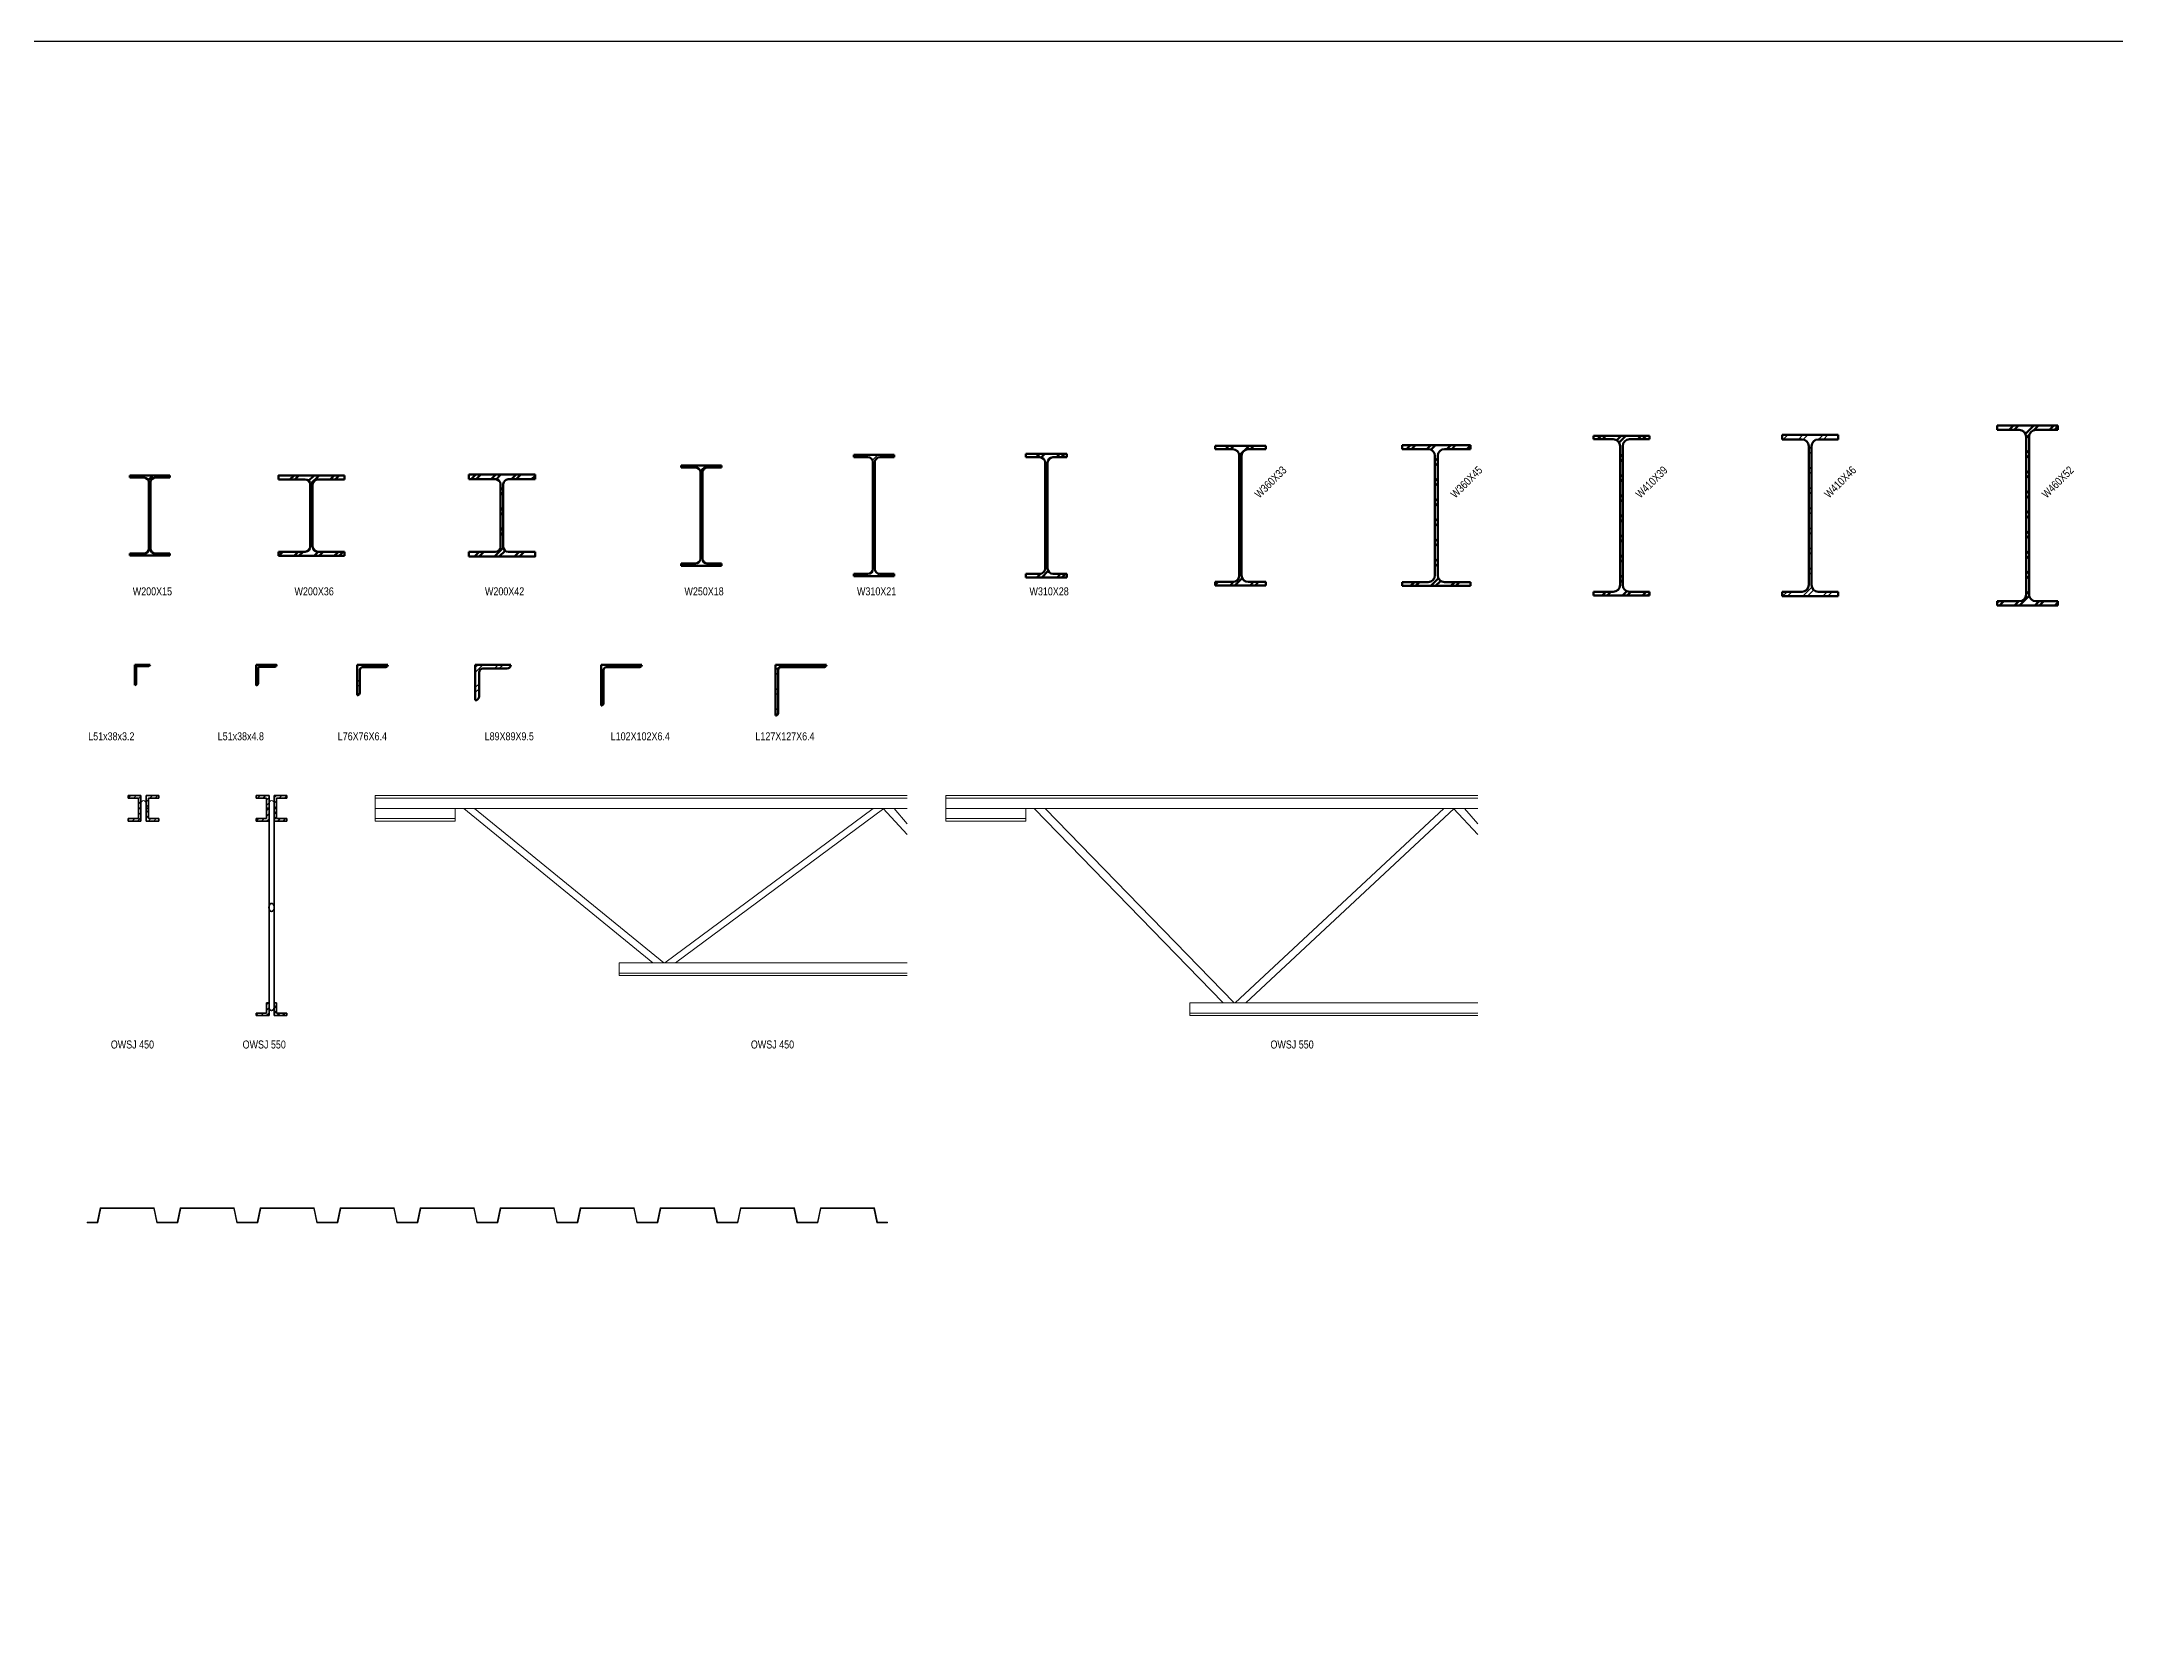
# Model space of a CAD drawing. Header units: millimetres. Extents: x -31954 to 493870, y 99509 to 604061.
# Drawn here: x 393840 to 399025, y 449820 to 453776 of the extents above; entities that cross this region are included whole.
import ezdxf

# ---------------------------------------------------------------- set-up
doc = ezdxf.new("R2010")
doc.units = ezdxf.units.MM
doc.header["$LTSCALE"] = 10
for name, color, linetype, lineweight in [('A-ANNOTATIONS', 1, 'Continuous', 9), ('A-DETL-GENF', 3, 'Continuous', 9), ('C-HATCH', 9, 'Continuous', 0), ('S-ANNOTATIONS', 1, 'Continuous', 9), ('S-BEAM-STEEL-SECTION', 4, 'Continuous', 20), ('S-COLUMN-STEEL-PLAN', 4, 'Continuous', 50), ('S-COLUMN-STEEL-SECTION', 4, 'Continuous', 25), ('S-HATCH', 9, 'Continuous', 0)]:
    doc.layers.add(name, color=color, linetype=linetype, lineweight=lineweight)
doc.styles.add('AnnoText', font='arial.ttf', dxfattribs={"width": 0.8, "height": 2})

# ---------------------------------------------------------------- blocks, each defined once
blk = doc.blocks.new('CISC Angle Shapes-Section - L51x38x3_2-168912-Level 2')
at = {"layer": 'A-DETL-GENF'}
h = blk.add_hatch(dxfattribs=at)
h.set_pattern_fill('FP_15', color=256, style=0, pattern_type=2)
h.set_pattern_definition([(45, (15853.437, -616.45), (-25.14472, 25.14472), []), (45, (15853.437, -578.35), (-25.14472, 25.14472), [])])
h.paths.add_polyline_path([(0, -50.8), (0.8, -50.7), (1.6, -50.4), (2.2, -49.9), (2.8, -49.2), (3.1, -48.4), (3.2, -47.6), (3.3, -5.5), (3.6, -4.8), (4.1, -4.1), (4.8, -3.6), (5.5, -3.3), (6.4, -3.2), (35.7, -3.1), (36.5, -2.8), (37.2, -2.2), (37.7, -1.6), (38, -0.8), (38.1, 0), (0, 0)], flags=0)
at = {"layer": 'A-DETL-GENF', "lineweight": 100}
for p, q in [((38.1, 0), (0, 0)), ((0, 0), (0, -50.8)), ((3.2, -47.6), (3.2, -6.4)), ((6.4, -3.2), (34.9, -3.2))]:
    blk.add_line(p, q, dxfattribs=at)
for centre, start, end in [((0, -47.6), 270, 0), ((6.4, -6.4), 90, 180), ((34.9, 0), 270, 360)]:
    blk.add_arc(centre, 3.18, start, end, dxfattribs=at)
blk = doc.blocks.new('CISC Angle Shapes-Section - L76X76X6_4-168914-Level 2')
at = {"layer": 'S-HATCH'}
h = blk.add_hatch(dxfattribs=at)
h.set_pattern_fill('FP_16', color=256, style=0, pattern_type=2)
h.set_pattern_definition([(45, (15511.7, -616.45), (-25.14472, 25.14472), []), (45, (15511.7, -578.35), (-25.14472, 25.14472), [])])
h.paths.add_polyline_path([(0, -76.2), (1.6, -76), (3.2, -75.3), (4.5, -74.3), (5.5, -73), (6.1, -71.5), (6.3, -69.9), (6.3, -12.7), (6.6, -11.1), (7.2, -9.5), (8.2, -8.2), (9.5, -7.2), (11.1, -6.6), (12.7, -6.4), (69.8, -6.4), (71.5, -6.1), (73, -5.5), (74.3, -4.5), (75.3, -3.2), (76, -1.6), (76.2, 0), (0, 0)], flags=0)
at = {"layer": 'S-BEAM-STEEL-SECTION', "lineweight": 100}
for p, q in [((76.2, 0), (0, 0)), ((0, 0), (0, -76.2)), ((6.3, -69.9), (6.3, -12.7)), ((12.7, -6.4), (69.8, -6.4))]:
    blk.add_line(p, q, dxfattribs=at)
for centre, start, end in [((12.7, -12.7), 90, 180), ((69.8, 0), 270, 360), ((0, -69.9), 270, 0)]:
    blk.add_arc(centre, 6.35, start, end, dxfattribs=at)
blk = doc.blocks.new('CISC Angle Shapes-Section - L89X89X9_5-168916-Level 2')
at = {"layer": 'A-DETL-GENF'}
h = blk.add_hatch(dxfattribs=at)
h.set_pattern_fill('FP_17', color=256, style=0, pattern_type=2)
h.set_pattern_definition([(45, (15216.926, -616.45), (-25.14472, 25.14472), []), (45, (15216.926, -578.35), (-25.14472, 25.14472), [])])
h.paths.add_polyline_path([(0, -88.9), (2.5, -88.6), (4.8, -87.6), (6.7, -86.1), (8.3, -84.1), (9.2, -81.8), (9.5, -79.4), (9.5, -19.1), (9.9, -16.6), (10.8, -14.3), (12.3, -12.3), (14.3, -10.8), (16.6, -9.9), (19.1, -9.5), (79.4, -9.5), (81.8, -9.2), (84.1, -8.3), (86.1, -6.7), (87.6, -4.8), (88.6, -2.5), (88.9, 0), (0, 0)], flags=0)
at = {"layer": 'A-DETL-GENF', "lineweight": 100}
for p, q in [((88.9, 0), (0, 0)), ((0, 0), (0, -88.9)), ((9.5, -79.4), (9.5, -19.1)), ((19.1, -9.5), (79.4, -9.5))]:
    blk.add_line(p, q, dxfattribs=at)
for centre, start, end in [((19.1, -19.1), 90, 180), ((79.4, 0), 270, 360), ((0, -79.4), 270, 0)]:
    blk.add_arc(centre, 9.53, start, end, dxfattribs=at)
blk = doc.blocks.new('CISC Angle Shapes-Section - L102X102X6_4-168918-Level 2')
at = {"layer": 'A-DETL-GENF'}
h = blk.add_hatch(dxfattribs=at)
h.set_pattern_fill('FP_18', color=256, style=0, pattern_type=2)
h.set_pattern_definition([(45, (14902.538, -616.45), (-25.14472, 25.14472), []), (45, (14902.538, -578.35), (-25.14472, 25.14472), [])])
h.paths.add_polyline_path([(0, -102), (1.6, -101.8), (3.2, -101.1), (4.5, -100.1), (5.5, -98.8), (6.1, -97.3), (6.3, -95.7), (6.3, -12.7), (6.6, -11.1), (7.2, -9.5), (8.2, -8.2), (9.5, -7.2), (11.1, -6.6), (12.7, -6.4), (95.6, -6.4), (97.3, -6.1), (98.8, -5.5), (100.1, -4.5), (101.1, -3.2), (101.8, -1.6), (102, 0), (0, 0)], flags=0)
at = {"layer": 'A-DETL-GENF', "lineweight": 100}
for p, q in [((102, 0), (0, 0)), ((0, 0), (0, -102)), ((6.3, -95.7), (6.3, -12.7)), ((12.7, -6.4), (95.6, -6.4))]:
    blk.add_line(p, q, dxfattribs=at)
for centre, start, end in [((12.7, -12.7), 90, 180), ((95.6, 0), 270, 360), ((0, -95.7), 270, 0)]:
    blk.add_arc(centre, 6.35, start, end, dxfattribs=at)
blk = doc.blocks.new('CISC Angle Shapes-Section - L127X127X6_4-168920-Level 2')
at = {"layer": 'A-DETL-GENF'}
h = blk.add_hatch(dxfattribs=at)
h.set_pattern_fill('FP_19', color=256, style=0, pattern_type=2)
h.set_pattern_definition([(45, (14465.98, -616.45), (-25.14472, 25.14472), []), (45, (14465.98, -578.35), (-25.14472, 25.14472), [])])
h.paths.add_polyline_path([(0, -127), (1.6, -126.8), (3.2, -126.1), (4.5, -125.1), (5.5, -123.8), (6.1, -122.3), (6.3, -120.7), (6.3, -12.7), (6.6, -11.1), (7.2, -9.5), (8.2, -8.2), (9.5, -7.2), (11.1, -6.6), (12.7, -6.4), (120.6, -6.4), (122.3, -6.1), (123.8, -5.5), (125.1, -4.5), (126.1, -3.2), (126.8, -1.6), (127, 0), (0, 0)], flags=0)
at = {"layer": 'A-DETL-GENF', "lineweight": 100}
for p, q in [((127, 0), (0, 0)), ((0, 0), (0, -127)), ((6.3, -120.7), (6.3, -12.7)), ((12.7, -6.4), (120.6, -6.4))]:
    blk.add_line(p, q, dxfattribs=at)
for centre, start, end in [((12.7, -12.7), 90, 180), ((120.6, 0), 270, 360), ((0, -120.7), 270, 0)]:
    blk.add_arc(centre, 6.35, start, end, dxfattribs=at)
blk = doc.blocks.new('M_K-Series Bar Joist-Section - 18K6-170442-Level 2')
at = {"layer": 'C-HATCH'}
h = blk.add_hatch(dxfattribs=at)
h.set_pattern_fill('ANSI31', color=256, scale=3, style=0)
h.paths.add_polyline_path([(-6.35, 0), (-38.1, 0), (-38.1, -6.35), (-12.7, -6.35), (-12.7, -31.75), (-6.35, -31.75)])
h.paths.add_polyline_path([(38.1, 0), (6.35, 0), (6.35, -31.75), (12.7, -31.75), (12.7, -6.35), (38.1, -6.35)])
h = blk.add_hatch(dxfattribs=at)
h.set_pattern_fill('ANSI31', color=256, scale=3, style=0)
h.paths.add_polyline_path([(-6.35, -32.25), (-12.7, -32.25), (-12.7, -57.65), (-38.1, -57.65), (-38.1, -64), (-6.35, -64)])
h.paths.add_polyline_path([(12.7, -32.25), (6.35, -32.25), (6.35, -64), (38.1, -64), (38.1, -57.65), (12.7, -57.65)])
at = {"layer": 'A-DETL-GENF', "lineweight": 35}
for p, q in [((-6.35, 0), (-38.1, 0)), ((-38.1, 0), (-38.1, -6.35)), ((-6.35, -31.75), (-6.35, 0)), ((6.35, 0), (6.35, -31.75)), ((38.1, 0), (6.35, 0)), ((38.1, -6.35), (38.1, 0)), ((-38.1, -6.35), (-12.7, -6.35)), ((-12.7, -6.35), (-12.7, -31.75)), ((-12.7, -31.75), (-6.35, -31.75)), ((-12.7, -57.65), (-12.7, -32.25)), ((-12.7, -32.25), (-6.35, -32.25)), ((-6.35, -31.75), (-6.35, -64)), ((6.35, -31.75), (12.7, -31.75)), ((6.35, -64), (6.35, -31.75)), ((6.35, -32.25), (12.7, -32.25)), ((12.7, -31.75), (12.7, -6.35)), ((12.7, -6.35), (38.1, -6.35)), ((12.7, -32.25), (12.7, -57.65)), ((-38.1, -64), (-38.1, -57.65)), ((-38.1, -57.65), (-12.7, -57.65)), ((-38.1, -64), (-6.35, -64)), ((6.35, -64), (38.1, -64)), ((12.7, -57.65), (38.1, -57.65)), ((38.1, -57.65), (38.1, -64))]:
    blk.add_line(p, q, dxfattribs=at)
at = {"layer": 'A-DETL-GENF'}
blk.add_arc((0, -19.05), 6.35, 0, 180, dxfattribs=at)
blk = doc.blocks.new('M_K-Series Bar Joist-Section - 22K6-170444-Level 2')
at = {"layer": 'C-HATCH', "lineweight": 35}
h = blk.add_hatch(dxfattribs=at)
h.set_pattern_fill('ANSI31', color=256, scale=3, style=0)
h.paths.add_polyline_path([(-6.35, 0), (-38.1, 0), (-38.1, -6.35), (-12.7, -6.35), (-12.7, -31.75), (-6.35, -31.75)])
h.paths.add_polyline_path([(38.1, 0), (6.35, 0), (6.35, -31.75), (12.7, -31.75), (12.7, -6.35), (38.1, -6.35)])
h = blk.add_hatch(dxfattribs=at)
h.set_pattern_fill('ANSI31', color=256, scale=3, style=0)
h.paths.add_polyline_path([(-6.35, -32.25), (-12.7, -32.25), (-12.7, -57.65), (-38.1, -57.65), (-38.1, -64), (-6.35, -64)])
h.paths.add_polyline_path([(12.7, -32.25), (6.35, -32.25), (6.35, -64), (38.1, -64), (38.1, -57.65), (12.7, -57.65)])
h = blk.add_hatch(dxfattribs=at)
h.set_pattern_fill('ANSI31', color=256, scale=3, style=0)
h.paths.add_polyline_path([(-6.35, -518.25), (-12.7, -518.25), (-12.7, -543.65), (-38.1, -543.65), (-38.1, -550), (-6.35, -550)])
h.paths.add_polyline_path([(12.7, -518.25), (6.35, -518.25), (6.35, -550), (38.1, -550), (38.1, -543.65), (12.7, -543.65)])
at = {"layer": 'A-DETL-GENF', "lineweight": 35}
for p, q in [((-6.35, 0), (-38.1, 0)), ((-38.1, 0), (-38.1, -6.35)), ((-6.35, -31.75), (-6.35, 0)), ((6.35, 0), (6.35, -31.75)), ((38.1, 0), (6.35, 0)), ((38.1, -6.35), (38.1, 0)), ((-38.1, -6.35), (-12.7, -6.35)), ((-12.7, -6.35), (-12.7, -31.75)), ((-12.7, -31.75), (-6.35, -31.75)), ((-12.7, -57.65), (-12.7, -32.25)), ((-12.7, -32.25), (-6.35, -32.25)), ((-6.35, -31.75), (-6.35, -279.5)), ((6.35, -279.5), (6.35, -31.75)), ((6.35, -31.75), (12.7, -31.75)), ((6.35, -32.25), (12.7, -32.25)), ((12.7, -31.75), (12.7, -6.35)), ((12.7, -6.35), (38.1, -6.35)), ((12.7, -32.25), (12.7, -57.65)), ((-38.1, -64), (-38.1, -57.65)), ((-38.1, -57.65), (-12.7, -57.65)), ((-6.35, -64), (-38.1, -64)), ((38.1, -64), (6.35, -64)), ((12.7, -57.65), (38.1, -57.65)), ((38.1, -57.65), (38.1, -64)), ((-6.35, -279.5), (-6.35, -518.25)), ((6.35, -518.25), (6.35, -279.5)), ((-6.35, -518.25), (-12.7, -518.25)), ((-12.7, -518.25), (-12.7, -543.65)), ((-6.35, -550), (-6.35, -518.25)), ((12.7, -518.25), (6.35, -518.25)), ((6.35, -518.25), (6.35, -550)), ((12.7, -543.65), (12.7, -518.25)), ((-12.7, -543.65), (-38.1, -543.65)), ((-38.1, -543.65), (-38.1, -550)), ((-38.1, -550), (-6.35, -550)), ((6.35, -550), (38.1, -550)), ((38.1, -543.65), (12.7, -543.65)), ((38.1, -550), (38.1, -543.65))]:
    blk.add_line(p, q, dxfattribs=at)
at = {"layer": 'A-DETL-GENF'}
blk.add_arc((0, -19.05), 6.35, 0, 180, dxfattribs=at)
at = {"layer": 'A-DETL-GENF', "lineweight": 35}
for centre, radius, start, end in [((4.92, -279.5), 12, 138.59427, 221.40573), ((0, -274.77), 5.19, 38.13911, 141.86089), ((0, -284.23), 5.19, 218.13911, 321.86089), ((-5.47, -279.5), 12.42, 320.29389, 39.70611), ((0, -530.95), 6.35, 180, 0)]:
    blk.add_arc(centre, radius, start, end, dxfattribs=at)
blk = doc.blocks.new('M_K-Series Bar Joist-Side - 18K6-170766-Level 2')
at = {"layer": 'A-DETL-GENF'}
for p, q in [((-100, 63.5), (1229.9, 63.5)), ((-100, 63.5), (-100, -0.5)), ((-100, 57.2), (1229.9, 57.2)), ((-100, 31.5), (1229.9, 31.5)), ((-100, 5.8), (100, 5.8)), ((100, -0.5), (100, 31.5)), ((594.1, -354.5), (121.2, 31.5)), ((148.4, 31.5), (621.3, -354.5)), ((1144.9, 31.5), (623.7, -354.5)), ((1171.5, 31.5), (650.4, -354.5)), ((1169.8, 31.5), (1229.9, -33.9)), ((1197, 31.5), (1229.9, -7.3)), ((-100, -0.5), (100, -0.5)), ((510, -386.5), (510, -354.5)), ((510, -354.5), (1229.9, -354.5)), ((510, -380.1), (1229.9, -380.1)), ((510, -386.5), (1229.9, -386.5))]:
    blk.add_line(p, q, dxfattribs=at)
blk = doc.blocks.new('M_K-Series Bar Joist-Side - 22K5-170768-Level 2')
at = {"layer": 'A-DETL-GENF'}
for p, q in [((-100, 63.5), (1229.9, 63.5)), ((-100, 63.5), (-100, -0.5)), ((-100, 57.2), (1229.9, 57.2)), ((-100, 31.5), (1229.9, 31.5)), ((100, 5.8), (-100, 5.8)), ((100, -0.5), (100, 31.5)), ((594.1, -454.5), (121.2, 31.5)), ((148.4, 31.5), (621.3, -454.5)), ((1144.9, 31.5), (623.7, -454.5)), ((1171.5, 31.5), (650.4, -454.5)), ((1169.8, 31.5), (1229.9, -33.9)), ((1197, 31.5), (1229.9, -7.3)), ((-100, -0.5), (100, -0.5)), ((510, -486.5), (510, -454.5)), ((510, -454.5), (1229.9, -454.5)), ((510, -480.1), (1229.9, -480.1)), ((510, -486.5), (1229.9, -486.5))]:
    blk.add_line(p, q, dxfattribs=at)
blk = doc.blocks.new('Repeating Detail - 3 DR 20-171117-Level 2')
at = {"layer": 'A-DETL-GENF'}
for p, q in [((-1800, 1.6), (-1800, 0)), ((-1775, 1.6), (-1800, 1.6)), ((-1800, 0), (-1773.7, 0)), ((-1767.5, 38), (-1775, 1.6)), ((-1773.7, 0), (-1766.2, 36.4)), ((-1632.5, 38), (-1767.5, 38)), ((-1766.2, 36.4), (-1633.8, 36.4)), ((-1633.8, 36.4), (-1626.3, 0)), ((-1625, 1.6), (-1632.5, 38)), ((-1626.3, 0), (-1600, 0)), ((-1600, 1.6), (-1625, 1.6)), ((-1575, 1.6), (-1600, 1.6)), ((-1600, 0), (-1600, 1.6)), ((-1600, 0), (-1573.7, 0)), ((-1567.5, 38), (-1575, 1.6)), ((-1573.7, 0), (-1566.2, 36.4)), ((-1432.5, 38), (-1567.5, 38)), ((-1566.2, 36.4), (-1433.8, 36.4)), ((-1433.8, 36.4), (-1426.3, 0)), ((-1425, 1.6), (-1432.5, 38)), ((-1426.3, 0), (-1400, 0)), ((-1400, 1.6), (-1425, 1.6)), ((-1375, 1.6), (-1400, 1.6)), ((-1400, 0), (-1400, 1.6)), ((-1400, 0), (-1373.7, 0)), ((-1367.5, 38), (-1375, 1.6)), ((-1373.7, 0), (-1366.2, 36.4)), ((-1232.5, 38), (-1367.5, 38)), ((-1366.2, 36.4), (-1233.8, 36.4)), ((-1233.8, 36.4), (-1226.3, 0)), ((-1225, 1.6), (-1232.5, 38)), ((-1226.3, 0), (-1200, 0)), ((-1200, 1.6), (-1225, 1.6)), ((-1175, 1.6), (-1200, 1.6)), ((-1200, 0), (-1200, 1.6)), ((-1200, 0), (-1173.7, 0)), ((-1167.5, 38), (-1175, 1.6)), ((-1173.7, 0), (-1166.2, 36.4)), ((-1032.5, 38), (-1167.5, 38)), ((-1166.2, 36.4), (-1033.8, 36.4)), ((-1033.8, 36.4), (-1026.3, 0)), ((-1025, 1.6), (-1032.5, 38)), ((-1026.3, 0), (-1000, 0)), ((-1000, 1.6), (-1025, 1.6)), ((-975, 1.6), (-1000, 1.6)), ((-1000, 0), (-1000, 1.6)), ((-1000, 0), (-973.7, 0)), ((-967.5, 38), (-975, 1.6)), ((-973.7, 0), (-966.2, 36.4)), ((-832.5, 38), (-967.5, 38)), ((-966.2, 36.4), (-833.8, 36.4)), ((-833.8, 36.4), (-826.3, 0)), ((-825, 1.6), (-832.5, 38)), ((-826.3, 0), (-800, 0)), ((-800, 1.6), (-825, 1.6)), ((-775, 1.6), (-800, 1.6)), ((-800, 0), (-800, 1.6)), ((-800, 0), (-773.7, 0)), ((-767.5, 38), (-775, 1.6)), ((-773.7, 0), (-766.2, 36.4)), ((-632.5, 38), (-767.5, 38)), ((-766.2, 36.4), (-633.8, 36.4)), ((-633.8, 36.4), (-626.3, 0)), ((-625, 1.6), (-632.5, 38)), ((-626.3, 0), (-600, 0)), ((-600, 1.6), (-625, 1.6)), ((-575, 1.6), (-600, 1.6)), ((-600, 0), (-600, 1.6)), ((-600, 0), (-573.7, 0)), ((-567.5, 38), (-575, 1.6)), ((-573.7, 0), (-566.2, 36.4)), ((-432.5, 38), (-567.5, 38)), ((-566.2, 36.4), (-433.8, 36.4)), ((-433.8, 36.4), (-426.3, 0)), ((-425, 1.6), (-432.5, 38)), ((-426.3, 0), (-400, 0)), ((-400, 1.6), (-425, 1.6)), ((-375, 1.6), (-400, 1.6)), ((-400, 0), (-400, 1.6)), ((-400, 0), (-373.7, 0)), ((-367.5, 38), (-375, 1.6)), ((-373.7, 0), (-366.2, 36.4)), ((-232.5, 38), (-367.5, 38)), ((-366.2, 36.4), (-233.8, 36.4)), ((-233.8, 36.4), (-226.3, 0)), ((-225, 1.6), (-232.5, 38)), ((-226.3, 0), (-200, 0)), ((-200, 1.6), (-225, 1.6)), ((-175, 1.6), (-200, 1.6)), ((-200, 0), (-200, 1.6)), ((-200, 0), (-173.7, 0)), ((-167.5, 38), (-175, 1.6)), ((-173.7, 0), (-166.2, 36.4)), ((-32.5, 38), (-167.5, 38)), ((-166.2, 36.4), (-33.8, 36.4)), ((-33.8, 36.4), (-26.3, 0)), ((-25, 1.6), (-32.5, 38)), ((-26.3, 0), (0, 0)), ((0, 1.6), (-25, 1.6)), ((25, 1.6), (0, 1.6)), ((0, 0), (0, 1.6)), ((0, 0), (26.3, 0)), ((32.5, 38), (25, 1.6)), ((26.3, 0), (33.8, 36.4)), ((167.5, 38), (32.5, 38)), ((33.8, 36.4), (166.2, 36.4)), ((166.2, 36.4), (173.7, 0)), ((175, 1.6), (167.5, 38)), ((173.7, 0), (200, 0)), ((200, 1.6), (175, 1.6)), ((200, 0), (200, 1.6))]:
    blk.add_line(p, q, dxfattribs=at)
blk = doc.blocks.new('CISC Angle Shapes-Section - L51x38x4_8-16913-Level 2')
at = {"layer": 'A-DETL-GENF'}
h = blk.add_hatch(dxfattribs=at)
h.set_pattern_fill('ANSI32', color=256, scale=2.5)
h.set_pattern_definition([(45, (-394220.815, -452195.457), (-16.8379802, 16.8379802), []), (45, (-394209.59, -452195.457), (-16.8379802, 16.8379802), [])])
h.paths.add_polyline_path([(50.8, 0), (0, 0), (0, -50.8, 0.414214), (4.8, -46.6), (4.8, -9.6, -0.414214), (9.6, -4.8), (46.6, -4.8, 0.414214)])
blk.add_line((0, 0), (0, -50.8))
blk.add_line((0, 0), (0, -50.8))
for p, q in [((0, -50.8), (0, 0)), ((0, 0), (0, -50.8))]:
    blk.add_line(p, q, dxfattribs=at)
at = {"layer": 'A-DETL-GENF', "lineweight": 100}
blk.add_lwpolyline([(0, 0), (50.8, 0, -0.414214), (46.6, -4.8), (9.6, -4.8, 0.414214), (4.8, -9.6), (4.8, -46.6, -0.414214), (0, -50.8)], format="xyb", close=True, dxfattribs=at)

msp = doc.modelspace()

# ---------------------------------------------------------------- hatches: boundary and pattern name
at = {"layer": 'S-COLUMN-STEEL-PLAN'}
h = msp.add_hatch(dxfattribs=at)
h.set_pattern_fill('FP_9', color=256, style=0, pattern_type=2)
h.set_pattern_definition([(45, (409926.673, 451602.264), (-25.14472, 25.14472), []), (45, (409926.673, 451640.364), (-25.14472, 25.14472), [])])
h.paths.add_polyline_path([(397859.5, 452392), (397859.5, 452400.8), (397809.9, 452400.8), (397805.5, 452401.4), (397801.3, 452403.1), (397797.8, 452405.9), (397795.1, 452409.4), (397793.3, 452413.6), (397792.7, 452418), (397792.7, 452765), (397793.3, 452769.5), (397795.1, 452773.6), (397797.8, 452777.2), (397801.3, 452779.9), (397805.5, 452781.6), (397809.9, 452782.2), (397859.5, 452782.2), (397859.5, 452791), (397719.5, 452791), (397719.5, 452782.2), (397769.1, 452782.2), (397773.6, 452781.6), (397777.7, 452779.9), (397781.3, 452777.2), (397784, 452773.6), (397785.8, 452769.5), (397786.3, 452765), (397786.3, 452418), (397785.8, 452413.6), (397784, 452409.4), (397781.3, 452405.9), (397777.7, 452403.1), (397773.6, 452401.4), (397769.1, 452400.8), (397719.5, 452400.8), (397719.5, 452392)], flags=0)
h = msp.add_hatch(dxfattribs=at)
h.set_pattern_fill('FP_11', color=256, style=0, pattern_type=2)
h.set_pattern_definition([(45, (409926.674, 451602.264), (-25.14472, 25.14472), []), (45, (409926.674, 451640.364), (-25.14472, 25.14472), [])])
h.paths.add_polyline_path([(398728.8, 452366.5), (398880.8, 452366.5), (398880.8, 452377.3), (398825.8, 452377.3), (398821.4, 452377.9), (398817.2, 452379.6), (398813.6, 452382.4), (398810.9, 452385.9), (398809.2, 452390.1), (398808.6, 452394.5), (398808.6, 452788.5), (398809.2, 452793), (398810.9, 452797.1), (398813.6, 452800.7), (398817.2, 452803.4), (398821.4, 452805.1), (398825.8, 452805.7), (398880.8, 452805.7), (398880.8, 452816.5), (398728.8, 452816.5), (398728.8, 452805.7), (398783.8, 452805.7), (398788.3, 452805.1), (398792.4, 452803.4), (398796, 452800.7), (398798.7, 452797.1), (398800.4, 452793), (398801, 452788.5), (398801, 452394.5), (398800.4, 452390.1), (398798.7, 452385.9), (398796, 452382.4), (398792.4, 452379.6), (398788.3, 452377.9), (398783.8, 452377.3), (398728.8, 452377.3)], flags=0)
h = msp.add_hatch(dxfattribs=at)
h.set_pattern_fill('FP_6', color=256, style=0, pattern_type=2)
h.set_pattern_definition([(45, (409926.673, 451602.264), (-25.14472, 25.14472), []), (45, (409926.673, 451640.364), (-25.14472, 25.14472), [])])
h.paths.add_polyline_path([(396301, 452437), (396403, 452437), (396403, 452445.9), (396368.1, 452445.9), (396364.7, 452446.4), (396361.6, 452447.7), (396358.9, 452449.8), (396356.8, 452452.5), (396355.5, 452455.6), (396355, 452459), (396355, 452724), (396355.5, 452727.4), (396356.8, 452730.6), (396358.9, 452733.3), (396361.6, 452735.4), (396364.7, 452736.7), (396368.1, 452737.1), (396403, 452737.1), (396403, 452746), (396301, 452746), (396301, 452737.1), (396335.9, 452737.1), (396339.3, 452736.7), (396342.5, 452735.4), (396345.2, 452733.3), (396347.3, 452730.6), (396348.6, 452727.4), (396349, 452724), (396349, 452459), (396348.6, 452455.6), (396347.3, 452452.5), (396345.2, 452449.8), (396342.5, 452447.7), (396339.3, 452446.4), (396335.9, 452445.9), (396301, 452445.9)], flags=0)
h = msp.add_hatch(dxfattribs=at)
h.set_pattern_fill('FP_7', color=256, style=0, pattern_type=2)
h.set_pattern_definition([(45, (409926.673, 451602.264), (-25.14472, 25.14472), []), (45, (409926.673, 451640.364), (-25.14472, 25.14472), [])])
h.paths.add_polyline_path([(396773.7, 452417), (396900.7, 452417), (396900.7, 452425.5), (396856.6, 452425.5), (396852.3, 452426.1), (396848.3, 452427.7), (396844.9, 452430.4), (396842.3, 452433.8), (396840.6, 452437.8), (396840.1, 452442), (396840.1, 452741), (396840.6, 452745.3), (396842.3, 452749.3), (396844.9, 452752.7), (396848.3, 452755.3), (396852.3, 452757), (396856.6, 452757.5), (396900.7, 452757.5), (396900.7, 452766), (396773.7, 452766), (396773.7, 452757.5), (396817.8, 452757.5), (396822.1, 452757), (396826, 452755.3), (396829.4, 452752.7), (396832.1, 452749.3), (396833.7, 452745.3), (396834.3, 452741), (396834.3, 452442), (396833.7, 452437.8), (396832.1, 452433.8), (396829.4, 452430.4), (396826, 452427.7), (396822.1, 452426.1), (396817.8, 452425.5), (396773.7, 452425.5)], flags=0)
h = msp.add_hatch(dxfattribs=at)
h.set_pattern_fill('FP_8', color=256, style=0, pattern_type=2)
h.set_pattern_definition([(45, (409926.673, 451602.264), (-25.14472, 25.14472), []), (45, (409926.673, 451640.364), (-25.14472, 25.14472), [])])
h.paths.add_polyline_path([(397412.3, 452415.5), (397412.3, 452425.3), (397347.5, 452425.3), (397343, 452425.9), (397338.9, 452427.6), (397335.3, 452430.4), (397332.6, 452433.9), (397330.9, 452438.1), (397330.3, 452442.5), (397330.3, 452740.5), (397330.9, 452745), (397332.6, 452749.1), (397335.3, 452752.7), (397338.9, 452755.4), (397343, 452757.1), (397347.5, 452757.7), (397412.3, 452757.7), (397412.3, 452767.5), (397241.3, 452767.5), (397241.3, 452757.7), (397306.2, 452757.7), (397310.6, 452757.1), (397314.8, 452755.4), (397318.4, 452752.7), (397321.1, 452749.1), (397322.8, 452745), (397323.4, 452740.5), (397323.4, 452442.5), (397322.8, 452438.1), (397321.1, 452433.9), (397318.4, 452430.4), (397314.8, 452427.6), (397310.6, 452425.9), (397306.2, 452425.3), (397241.3, 452425.3), (397241.3, 452415.5)], flags=0)
h = msp.add_hatch(dxfattribs=at)
h.set_pattern_fill('FP_1', color=256, style=0, pattern_type=2)
h.set_pattern_definition([(45, (409926.673, 451602.264), (-25.14472, 25.14472), []), (45, (409926.673, 451640.364), (-25.14472, 25.14472), [])])
h.paths.add_polyline_path([(394160.4, 452491.5), (394160.4, 452496.7), (394124.3, 452496.7), (394119.8, 452497.6), (394116, 452500.2), (394113.4, 452504), (394112.5, 452508.5), (394112.5, 452674.5), (394113.4, 452679), (394116, 452682.9), (394119.8, 452685.4), (394124.3, 452686.3), (394160.4, 452686.3), (394160.4, 452691.5), (394060.4, 452691.5), (394060.4, 452686.3), (394096.4, 452686.3), (394100.9, 452685.4), (394104.8, 452682.9), (394107.3, 452679), (394108.2, 452674.5), (394108.2, 452508.5), (394107.3, 452504), (394104.8, 452500.2), (394100.9, 452497.6), (394096.4, 452496.7), (394060.4, 452496.7), (394060.4, 452491.5)], flags=0)
h = msp.add_hatch(dxfattribs=at)
h.set_pattern_fill('FP_2', color=256, style=0, pattern_type=2)
h.set_pattern_definition([(45, (409926.673, 451602.264), (-25.14472, 25.14472), []), (45, (409926.673, 451640.364), (-25.14472, 25.14472), [])])
h.paths.add_polyline_path([(394597.2, 452491), (394597.2, 452501.2), (394530.6, 452501.2), (394527.3, 452501.7), (394524.2, 452502.9), (394521.5, 452505), (394519.5, 452507.6), (394518.2, 452510.7), (394517.8, 452514), (394517.8, 452669), (394518.2, 452672.3), (394519.5, 452675.4), (394521.5, 452678.1), (394524.2, 452680.1), (394527.3, 452681.4), (394530.6, 452681.8), (394597.2, 452681.8), (394597.2, 452692), (394432.2, 452692), (394432.2, 452681.8), (394498.8, 452681.8), (394502.1, 452681.4), (394505.2, 452680.1), (394507.8, 452678.1), (394509.8, 452675.4), (394511.1, 452672.3), (394511.6, 452669), (394511.6, 452514), (394511.1, 452510.7), (394509.8, 452507.6), (394507.8, 452505), (394505.2, 452502.9), (394502.1, 452501.7), (394498.8, 452501.2), (394432.2, 452501.2), (394432.2, 452491)], flags=0)
h = msp.add_hatch(dxfattribs=at)
h.set_pattern_fill('FP_3', color=256, style=0, pattern_type=2)
h.set_pattern_definition([(45, (409926.673, 451602.264), (-25.14472, 25.14472), []), (45, (409926.673, 451640.364), (-25.14472, 25.14472), [])])
h.paths.add_polyline_path([(395073.8, 452489), (395073.8, 452500.8), (395006.6, 452500.8), (395002, 452501.8), (394998, 452504.4), (394995.4, 452508.4), (394994.4, 452513), (394994.4, 452670), (394995.4, 452674.7), (394998, 452678.7), (395002, 452681.3), (395006.6, 452682.2), (395073.8, 452682.2), (395073.8, 452694), (394907.8, 452694), (394907.8, 452682.2), (394975, 452682.2), (394979.7, 452681.3), (394983.7, 452678.7), (394986.3, 452674.7), (394987.2, 452670), (394987.2, 452513), (394986.3, 452508.4), (394983.7, 452504.4), (394979.7, 452501.8), (394975, 452500.8), (394907.8, 452500.8), (394907.8, 452489)], flags=0)
h = msp.add_hatch(dxfattribs=at)
h.set_pattern_fill('FP_4', color=256, style=0, pattern_type=2)
h.set_pattern_definition([(45, (409926.673, 451602.264), (-25.14472, 25.14472), []), (45, (409926.673, 451640.364), (-25.14472, 25.14472), [])])
h.paths.add_polyline_path([(395540, 452466), (395540, 452471.3), (395504.6, 452471.3), (395501.3, 452471.8), (395498.2, 452473), (395495.6, 452475), (395493.6, 452477.7), (395492.3, 452480.7), (395491.9, 452484), (395491.9, 452699), (395492.3, 452702.3), (395493.6, 452705.4), (395495.6, 452708), (395498.2, 452710), (395501.3, 452711.3), (395504.6, 452711.7), (395540, 452711.7), (395540, 452717), (395439, 452717), (395439, 452711.7), (395474.4, 452711.7), (395477.7, 452711.3), (395480.7, 452710), (395483.4, 452708), (395485.4, 452705.4), (395486.7, 452702.3), (395487.1, 452699), (395487.1, 452484), (395486.7, 452480.7), (395485.4, 452477.7), (395483.4, 452475), (395480.7, 452473), (395477.7, 452471.8), (395474.4, 452471.3), (395439, 452471.3), (395439, 452466), (395526.3, 452466)], flags=0)
at = {"layer": 'S-HATCH'}
h = msp.add_hatch(dxfattribs=at)
h.set_pattern_fill('FP_10', color=256, style=0, pattern_type=2)
h.set_pattern_definition([(45, (409926.674, 451602.264), (-25.14472, 25.14472), []), (45, (409926.674, 451640.364), (-25.14472, 25.14472), [])])
h.paths.add_polyline_path([(398331.2, 452390), (398331.2, 452401.2), (398281.5, 452401.2), (398277.2, 452401.8), (398273.1, 452403.5), (398269.7, 452406.1), (398267, 452409.6), (398265.3, 452413.7), (398264.7, 452418), (398264.7, 452765), (398265.3, 452769.4), (398267, 452773.4), (398269.7, 452776.9), (398273.1, 452779.6), (398277.2, 452781.3), (398281.5, 452781.8), (398331.2, 452781.8), (398331.2, 452793), (398191.2, 452793), (398191.2, 452781.8), (398240.9, 452781.8), (398245.3, 452781.3), (398249.3, 452779.6), (398252.8, 452776.9), (398255.5, 452773.4), (398257.2, 452769.4), (398257.7, 452765), (398257.7, 452418), (398257.2, 452413.7), (398255.5, 452409.6), (398252.8, 452406.1), (398249.3, 452403.5), (398245.3, 452401.8), (398240.9, 452401.2), (398191.2, 452401.2), (398191.2, 452390)], flags=0)
h = msp.add_hatch(dxfattribs=at)
h.set_pattern_fill('FP_5', color=256, style=0, pattern_type=2)
h.set_pattern_definition([(45, (409926.673, 451602.264), (-25.14472, 25.14472), []), (45, (409926.673, 451640.364), (-25.14472, 25.14472), [])])
h.paths.add_polyline_path([(395971.3, 452440), (395971.3, 452445.7), (395935.6, 452445.7), (395930.9, 452446.7), (395926.9, 452449.3), (395924.2, 452453.3), (395923.3, 452458), (395923.3, 452725), (395924.2, 452729.7), (395926.9, 452733.7), (395930.9, 452736.4), (395935.6, 452737.3), (395971.3, 452737.3), (395971.3, 452743), (395870.3, 452743), (395870.3, 452737.3), (395905.9, 452737.3), (395910.6, 452736.4), (395914.6, 452733.7), (395917.3, 452729.7), (395918.2, 452725), (395918.2, 452458), (395917.3, 452453.3), (395914.6, 452449.3), (395910.6, 452446.7), (395905.9, 452445.7), (395870.3, 452445.7), (395870.3, 452440), (395961.4, 452440)], flags=0)

# ---------------------------------------------------------------- linework, layer by layer
at = {"layer": 'S-BEAM-STEEL-SECTION', "lineweight": 70}
for p, q in [((398191.2, 452793), (398331.2, 452793)), ((398191.2, 452781.8), (398191.2, 452793)), ((398331.2, 452793), (398331.2, 452781.8)), ((398240.9, 452781.8), (398191.2, 452781.8)), ((398257.7, 452418), (398257.7, 452765)), ((398264.7, 452765), (398264.7, 452418)), ((398331.2, 452781.8), (398281.5, 452781.8)), ((398191.2, 452390), (398191.2, 452401.2)), ((398191.2, 452401.2), (398240.9, 452401.2)), ((398331.2, 452390), (398191.2, 452390)), ((398281.5, 452401.2), (398331.2, 452401.2)), ((398331.2, 452401.2), (398331.2, 452390))]:
    msp.add_line(p, q, dxfattribs=at)
for centre, start, end in [((398240.9, 452765), 0, 90), ((398281.5, 452765), 90, 180), ((398240.9, 452418), 270, 0), ((398281.5, 452418), 180, 270)]:
    msp.add_arc(centre, 16.8, start, end, dxfattribs=at)
at = {"layer": 'S-COLUMN-STEEL-PLAN', "lineweight": 70}
for p, q in [((397719.5, 452791), (397859.5, 452791)), ((397719.5, 452782.2), (397719.5, 452791)), ((397769.1, 452782.2), (397719.5, 452782.2)), ((397859.5, 452782.2), (397809.9, 452782.2)), ((397859.5, 452791), (397859.5, 452782.2)), ((398728.8, 452816.5), (398880.8, 452816.5)), ((398728.8, 452805.7), (398728.8, 452816.5)), ((398783.8, 452805.7), (398728.8, 452805.7)), ((398801, 452394.5), (398801, 452788.5)), ((398808.6, 452788.5), (398808.6, 452394.5)), ((398880.8, 452805.7), (398825.8, 452805.7)), ((398880.8, 452816.5), (398880.8, 452805.7)), ((396301, 452746), (396403, 452746)), ((396301, 452737.1), (396301, 452746)), ((396335.9, 452737.1), (396301, 452737.1)), ((396403, 452737.1), (396368.1, 452737.1)), ((396403, 452746), (396403, 452737.1)), ((396773.7, 452766), (396900.7, 452766)), ((396773.7, 452757.5), (396773.7, 452766)), ((396817.8, 452757.5), (396773.7, 452757.5)), ((396834.3, 452442), (396834.3, 452741)), ((396840.1, 452741), (396840.1, 452442)), ((396900.7, 452757.5), (396856.6, 452757.5)), ((396900.7, 452766), (396900.7, 452757.5)), ((397241.3, 452767.5), (397412.3, 452767.5)), ((397241.3, 452757.7), (397241.3, 452767.5)), ((397306.2, 452757.7), (397241.3, 452757.7)), ((397323.4, 452442.5), (397323.4, 452740.5)), ((397330.3, 452740.5), (397330.3, 452442.5)), ((397412.3, 452757.7), (397347.5, 452757.7)), ((397412.3, 452767.5), (397412.3, 452757.7)), ((397786.3, 452418), (397786.3, 452765)), ((397792.7, 452765), (397792.7, 452418)), ((394060.4, 452691.5), (394160.4, 452691.5)), ((394060.4, 452686.3), (394060.4, 452691.5)), ((394096.4, 452686.3), (394060.4, 452686.3)), ((394160.4, 452686.3), (394124.3, 452686.3)), ((394160.4, 452691.5), (394160.4, 452686.3)), ((394432.2, 452692), (394597.2, 452692)), ((394432.2, 452681.8), (394432.2, 452692)), ((394498.8, 452681.8), (394432.2, 452681.8)), ((394597.2, 452681.8), (394530.6, 452681.8)), ((394597.2, 452692), (394597.2, 452681.8)), ((394907.8, 452694), (395073.8, 452694)), ((394907.8, 452682.2), (394907.8, 452694)), ((394975, 452682.2), (394907.8, 452682.2)), ((395073.8, 452682.2), (395006.6, 452682.2)), ((395073.8, 452694), (395073.8, 452682.2)), ((395439, 452717), (395540, 452717)), ((395439, 452711.7), (395439, 452717)), ((395474.4, 452711.7), (395439, 452711.7)), ((395487.1, 452484), (395487.1, 452699)), ((395491.9, 452699), (395491.9, 452484)), ((395540, 452711.7), (395504.6, 452711.7)), ((395540, 452717), (395540, 452711.7)), ((396349, 452459), (396349, 452724)), ((396355, 452724), (396355, 452459)), ((394108.2, 452508.5), (394108.2, 452674.5)), ((394112.5, 452674.5), (394112.5, 452508.5)), ((394511.6, 452514), (394511.6, 452669)), ((394517.8, 452669), (394517.8, 452514)), ((394987.2, 452513), (394987.2, 452670)), ((394994.4, 452670), (394994.4, 452513)), ((394060.4, 452491.5), (394060.4, 452496.7)), ((394060.4, 452496.7), (394096.4, 452496.7)), ((394160.4, 452491.5), (394060.4, 452491.5)), ((394124.3, 452496.7), (394160.4, 452496.7)), ((394160.4, 452496.7), (394160.4, 452491.5)), ((394432.2, 452491), (394432.2, 452501.2)), ((394432.2, 452501.2), (394498.8, 452501.2)), ((394597.2, 452491), (394432.2, 452491)), ((394530.6, 452501.2), (394597.2, 452501.2)), ((394597.2, 452501.2), (394597.2, 452491)), ((394907.8, 452489), (394907.8, 452500.8)), ((394907.8, 452500.8), (394975, 452500.8)), ((395073.8, 452489), (394907.8, 452489)), ((395006.6, 452500.8), (395073.8, 452500.8)), ((395073.8, 452500.8), (395073.8, 452489)), ((395439, 452466), (395439, 452471.3)), ((395439, 452471.3), (395474.4, 452471.3)), ((395504.6, 452471.3), (395540, 452471.3)), ((395540, 452471.3), (395540, 452466)), ((395540, 452466), (395439, 452466)), ((396301, 452437), (396301, 452445.9)), ((396301, 452445.9), (396335.9, 452445.9)), ((396403, 452437), (396301, 452437)), ((396368.1, 452445.9), (396403, 452445.9)), ((396403, 452445.9), (396403, 452437)), ((396773.7, 452417), (396773.7, 452425.5)), ((396773.7, 452425.5), (396817.8, 452425.5)), ((396856.6, 452425.5), (396900.7, 452425.5)), ((396900.7, 452425.5), (396900.7, 452417)), ((397241.3, 452415.5), (397241.3, 452425.3)), ((397241.3, 452425.3), (397306.2, 452425.3)), ((397347.5, 452425.3), (397412.3, 452425.3)), ((397412.3, 452425.3), (397412.3, 452415.5)), ((396900.7, 452417), (396773.7, 452417)), ((397412.3, 452415.5), (397241.3, 452415.5)), ((397719.5, 452392), (397719.5, 452400.8)), ((397719.5, 452400.8), (397769.1, 452400.8)), ((397859.5, 452392), (397719.5, 452392)), ((397809.9, 452400.8), (397859.5, 452400.8)), ((397859.5, 452400.8), (397859.5, 452392)), ((398728.8, 452366.5), (398728.8, 452377.3)), ((398728.8, 452377.3), (398783.8, 452377.3)), ((398825.8, 452377.3), (398880.8, 452377.3)), ((398880.8, 452377.3), (398880.8, 452366.5)), ((398880.8, 452366.5), (398728.8, 452366.5))]:
    msp.add_line(p, q, dxfattribs=at)
for centre, radius, start, end in [((397769.1, 452765), 17.2, 0, 90), ((397809.9, 452765), 17.2, 90, 180), ((398783.8, 452788.5), 17.2, 0, 90), ((398825.8, 452788.5), 17.2, 90, 180), ((396335.9, 452724), 13.1, 0, 90), ((396368.1, 452724), 13.1, 90, 180), ((396817.8, 452741), 16.5, 0, 90), ((396856.6, 452741), 16.5, 90, 180), ((397306.2, 452740.5), 17.2, 0, 90), ((397347.5, 452740.5), 17.2, 90, 180), ((394096.4, 452674.5), 11.8, 0, 90), ((394124.3, 452674.5), 11.8, 90, 180), ((394498.8, 452669), 12.8, 0, 90), ((394530.6, 452669), 12.8, 90, 180), ((394975, 452670), 12.2, 0, 90), ((395006.6, 452670), 12.2, 90, 180), ((395474.4, 452699), 12.7, 0, 90), ((395504.6, 452699), 12.7, 90, 180), ((394096.4, 452508.5), 11.8, 270, 0), ((394124.3, 452508.5), 11.8, 180, 270), ((394498.8, 452514), 12.8, 270, 0), ((394530.6, 452514), 12.8, 180, 270), ((394975, 452513), 12.2, 270, 0), ((395006.6, 452513), 12.2, 180, 270), ((395474.4, 452484), 12.7, 270, 0), ((395504.6, 452484), 12.7, 180, 270), ((396335.9, 452459), 13.1, 270, 0), ((396368.1, 452459), 13.1, 180, 270), ((396817.8, 452442), 16.5, 270, 0), ((396856.6, 452442), 16.5, 180, 270), ((397306.2, 452442.5), 17.2, 270, 0), ((397347.5, 452442.5), 17.2, 180, 270), ((397769.1, 452418), 17.2, 270, 0), ((397809.9, 452418), 17.2, 180, 270), ((398783.8, 452394.5), 17.2, 270, 0), ((398825.8, 452394.5), 17.2, 180, 270)]:
    msp.add_arc(centre, radius, start, end, dxfattribs=at)
at = {"layer": 'S-COLUMN-STEEL-SECTION', "lineweight": 70}
for p, q in [((395870.3, 452743), (395971.3, 452743)), ((395870.3, 452737.3), (395870.3, 452743)), ((395905.9, 452737.3), (395870.3, 452737.3)), ((395971.3, 452737.3), (395935.6, 452737.3)), ((395971.3, 452743), (395971.3, 452737.3)), ((395918.2, 452458), (395918.2, 452725)), ((395923.3, 452725), (395923.3, 452458)), ((395870.3, 452440), (395870.3, 452445.7)), ((395870.3, 452445.7), (395905.9, 452445.7)), ((395971.3, 452440), (395870.3, 452440)), ((395935.6, 452445.7), (395971.3, 452445.7)), ((395971.3, 452445.7), (395971.3, 452440))]:
    msp.add_line(p, q, dxfattribs=at)
for centre, start, end in [((395905.9, 452725), 0, 90), ((395935.6, 452725), 90, 180), ((395905.9, 452458), 270, 0), ((395935.6, 452458), 180, 270)]:
    msp.add_arc(centre, 12.3, start, end, dxfattribs=at)

# ---------------------------------------------------------------- block references
msp.add_blockref('CISC Angle Shapes-Section - L51x38x4_8-16913-Level 2', (394376.8, 452218.4))
at = {"layer": 'A-DETL-GENF'}
for name, p in [('CISC Angle Shapes-Section - L51x38x3_2-168912-Level 2', (394073.2, 452218.7)), ('CISC Angle Shapes-Section - L76X76X6_4-168914-Level 2', (394629.4, 452218.7)), ('CISC Angle Shapes-Section - L89X89X9_5-168916-Level 2', (394924.2, 452218.7)), ('CISC Angle Shapes-Section - L102X102X6_4-168918-Level 2', (395238.6, 452218.7)), ('CISC Angle Shapes-Section - L127X127X6_4-168920-Level 2', (395675.1, 452218.7)), ('M_K-Series Bar Joist-Section - 18K6-170442-Level 2', (394095, 451891.7)), ('M_K-Series Bar Joist-Section - 22K6-170444-Level 2', (394415, 451891.7)), ('M_K-Series Bar Joist-Side - 18K6-170766-Level 2', (394774.1, 451828.2)), ('M_K-Series Bar Joist-Side - 22K5-170768-Level 2', (396200.2, 451828.2)), ('Repeating Detail - 3 DR 20-171117-Level 2', (395754.4, 450823.6))]:
    msp.add_blockref(name, p, dxfattribs=at)

# ---------------------------------------------------------------- texts
at = {"layer": 'A-ANNOTATIONS', "char_height": 20, "attachment_point": 1, "line_spacing_factor": 0.938532, "style": 'AnnoText', "bg_fill": 3, "box_fill_scale": 1.25, "bg_fill_color": 0, "bg_fill_transparency": 0}
for s, insert, width in [('\\fArial|b0|i0|c0|p34|;W200X15', (394068.1, 452412.1), 21.564), ('\\fArial|b0|i0|c0|p34|;W200X36', (394472.4, 452412.1), 21.564), ('\\fArial|b0|i0|c0|p34|;W200X42', (394948.5, 452412.1), 21.564), ('\\fArial|b0|i0|c0|p34|;W250X18', (395447.2, 452412.1), 21.564), ('\\fArial|b0|i0|c0|p34|;L51x38x3.2', (393956.7, 452049.8), 25.416), ('\\fArial|b0|i0|c0|p34|;L76X76X6.4', (394580.5, 452049.8), 27.072), ('\\fArial|b0|i0|c0|p34|;L89X89X9.5', (394947.7, 452049.8), 27.072), ('\\fArial|b0|i0|c0|p34|;L102X102X6.4', (395262.9, 452049.8), 32.544), ('\\fArial|b0|i0|c0|p34|;L127X127X6.4', (395624.6, 452049.8), 32.544), ('\\fArial|b0|i0|c0|p34|;OWSJ 450', (394013.2, 451279.5), 189.927), ('\\fArial|b0|i0|c0|p34|;OWSJ 550', (394342.7, 451279.5), 234.489), ('\\fArial|b0|i0|c0|p34|;OWSJ 450', (395613.2, 451279.5), 159.357), ('\\fArial|b0|i0|c0|p34|;OWSJ 550', (396912.1, 451279.5), 191.755)]:
    msp.add_mtext(s, dxfattribs=dict(at, insert=insert, width=width))
at = {"layer": 'S-ANNOTATIONS', "char_height": 20, "width": 21.564, "attachment_point": 1, "rotation": 45, "line_spacing_factor": 0.938532, "style": 'AnnoText'}
for s, insert in [('\\fArial|b0|i0|c0|p34|;W360X33', (396870.6, 452647.6)), ('\\fArial|b0|i0|c0|p34|;W360X45', (397360.3, 452647.6)), ('\\fArial|b0|i0|c0|p34|;W410X39', (397823, 452647.6)), ('\\fArial|b0|i0|c0|p34|;W410X46', (398294.7, 452647.6)), ('\\fArial|b0|i0|c0|p34|;W460X52', (398838.3, 452647.6))]:
    msp.add_mtext(s, dxfattribs=dict(at, insert=insert))

# ---------------------------------------------------------------- next in the draw order: texts
at = {"layer": 'A-ANNOTATIONS', "char_height": 20, "width": 21.564, "attachment_point": 1, "line_spacing_factor": 0.938532, "style": 'AnnoText', "bg_fill": 3, "box_fill_scale": 1.25, "bg_fill_color": 0, "bg_fill_transparency": 0}
for s, insert in [('\\fArial|b0|i0|c0|p34|;W310X21', (395878.5, 452412.1)), ('\\fArial|b0|i0|c0|p34|;W310X28', (396309.7, 452412.1))]:
    msp.add_mtext(s, dxfattribs=dict(at, insert=insert))

# ---------------------------------------------------------------- next in the draw order: linework, layer by layer
at = {"layer": 'Defpoints'}
msp.add_lwpolyline([(392989.9, 449243.1), (401632.2, 449243.1), (401632.2, 453776.4), (392989.9, 453776.4)], close=True, dxfattribs=at)

# ---------------------------------------------------------------- next in the draw order: texts
at = {"layer": 'A-ANNOTATIONS', "insert": (394280.4, 452049.8), "char_height": 20, "width": 25.416, "attachment_point": 1, "line_spacing_factor": 0.938532, "style": 'AnnoText', "bg_fill": 3, "box_fill_scale": 1.25, "bg_fill_color": 0, "bg_fill_transparency": 0}
msp.add_mtext('L51x38x4.8', dxfattribs=at)

doc.saveas('drawing.dxf')
